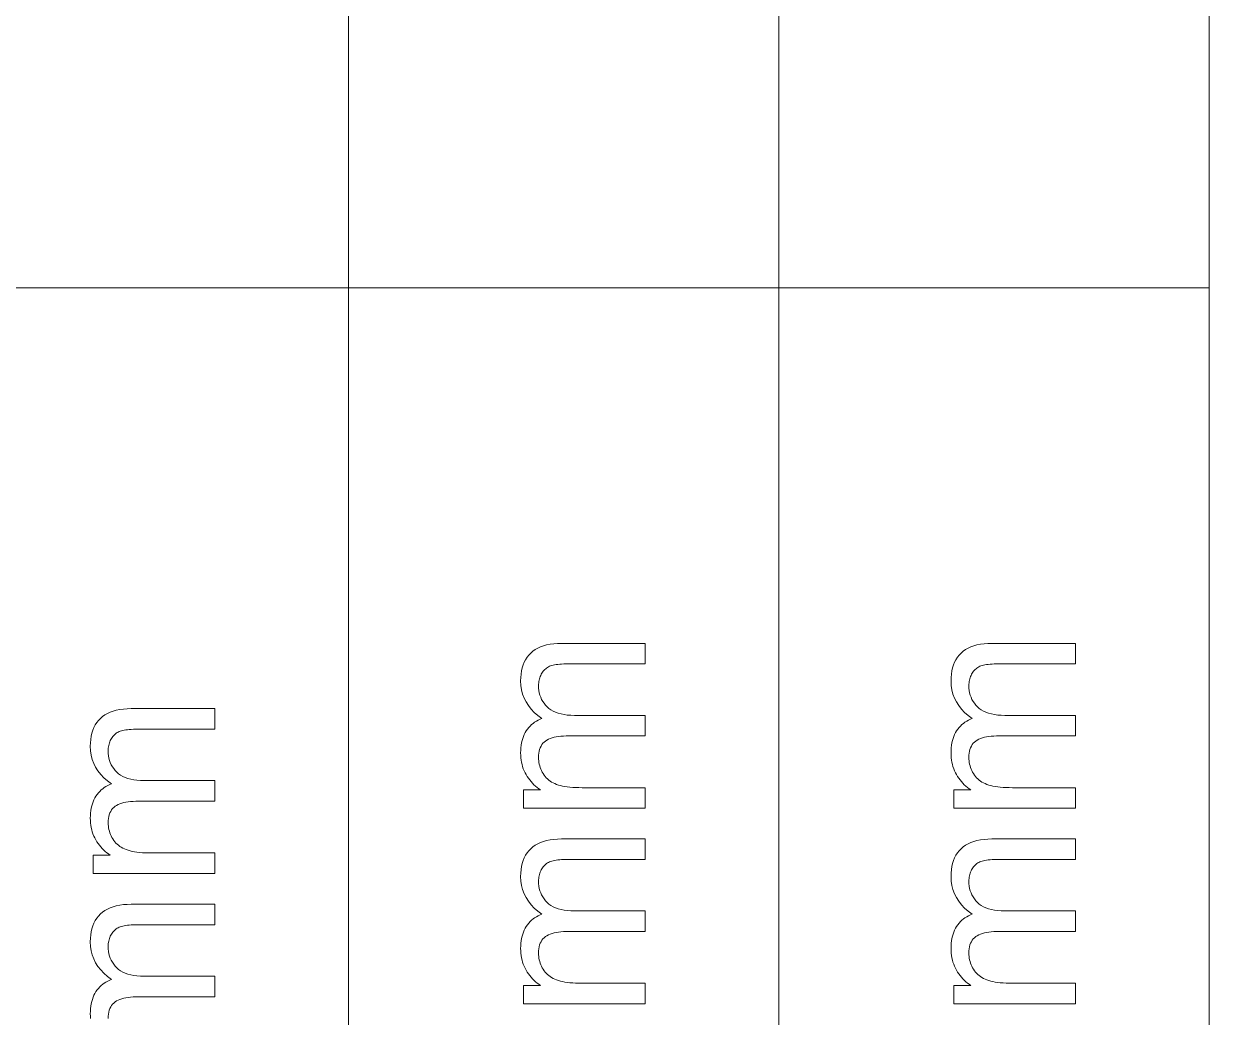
# Model space of a CAD drawing. Extents: x 23 to 417, y 3 to 294.
# Drawn here: x 223.7 to 230.76, y 20.88 to 26.79 of the extents above; entities that cross this region are included whole.
import ezdxf

# ---------------------------------------------------------------- set-up
doc = ezdxf.new("R2010")
doc.units = 0

msp = doc.modelspace()

# ---------------------------------------------------------------- linework, layer by layer
at = {"color": 7, "lineweight": 13}
for p, q in [((225.6362, 10.2218), (225.6362, 50.2218)), ((228.1969, 10.2218), (228.1969, 50.2218)), ((230.7576, 10.2218), (230.7576, 50.2218)), ((182.1041, 25.2218), (230.7576, 25.2218))]:
    msp.add_line(p, q, dxfattribs=at)
for points in [[(227.4008, 22.1256), (226.6764, 22.1256), (226.6764, 22.2354), (226.778, 22.2354), (226.7676, 22.2425), (226.7576, 22.25), (226.748, 22.2579), (226.7388, 22.2663), (226.73, 22.2752), (226.7217, 22.2844), (226.7138, 22.2942), (226.7062, 22.3044), (226.6991, 22.315), (226.6924, 22.3261), (226.6863, 22.3376), (226.6808, 22.3494), (226.6759, 22.3615), (226.6717, 22.3739), (226.6681, 22.3867), (226.6652, 22.3997), (226.663, 22.4131), (226.6613, 22.4268), (226.6604, 22.4408), (226.66, 22.4551), (226.6604, 22.4709), (226.6614, 22.4861), (226.6631, 22.5007), (226.6654, 22.5148), (226.6684, 22.5283), (226.6721, 22.5412), (226.6764, 22.5535), (226.6814, 22.5653), (226.6871, 22.5765), (226.6935, 22.5871), (226.7004, 22.597), (226.7079, 22.6064), (226.7159, 22.6152), (226.7245, 22.6234), (226.7335, 22.631), (226.7431, 22.6379), (226.7533, 22.6443), (226.764, 22.65), (226.7752, 22.6552), (226.7869, 22.6597), (226.7628, 22.6774), (226.7412, 22.6962), (226.7222, 22.7159), (226.7057, 22.7368), (226.6918, 22.7586), (226.6803, 22.7815), (226.6715, 22.8054), (226.6651, 22.8304), (226.6613, 22.8564), (226.66, 22.8834), (226.6606, 22.9045), (226.6624, 22.9246), (226.6654, 22.9436), (226.6696, 22.9617), (226.675, 22.9788), (226.6815, 22.9948), (226.6893, 23.0099), (226.6982, 23.024), (226.7084, 23.0371), (226.7197, 23.0492), (226.7323, 23.0602), (226.7462, 23.0701), (226.7613, 23.0788), (226.7778, 23.0863), (226.7955, 23.0927), (226.8146, 23.0979), (226.8349, 23.102), (226.8565, 23.1049), (226.8794, 23.1066), (226.9036, 23.1072), (227.4008, 23.1072), (227.4008, 22.9851), (226.9445, 22.9851), (226.9302, 22.985), (226.9167, 22.9846), (226.904, 22.984), (226.8922, 22.9832), (226.8811, 22.9821), (226.8709, 22.9808), (226.8616, 22.9792), (226.853, 22.9774), (226.8453, 22.9754), (226.8384, 22.9731), (226.8321, 22.9706), (226.826, 22.9676), (226.8201, 22.9642), (226.8145, 22.9605), (226.8092, 22.9563), (226.8041, 22.9518), (226.7992, 22.9469), (226.7946, 22.9416), (226.7903, 22.9359), (226.7862, 22.9298), (226.7825, 22.9234), (226.7791, 22.9168), (226.7762, 22.91), (226.7736, 22.903), (226.7714, 22.8957), (226.7696, 22.8882), (226.7682, 22.8805), (226.7672, 22.8726), (226.7666, 22.8645), (226.7664, 22.8562), (226.767, 22.8411), (226.7685, 22.8266), (226.771, 22.8126), (226.7746, 22.7992), (226.7792, 22.7862), (226.7847, 22.7738), (226.7914, 22.7619), (226.799, 22.7505), (226.8076, 22.7396), (226.8173, 22.7293), (226.828, 22.7197), (226.84, 22.7111), (226.8533, 22.7035), (226.8677, 22.697), (226.8833, 22.6914), (226.9002, 22.6869), (226.9183, 22.6833), (226.9377, 22.6808), (226.9582, 22.6793), (226.98, 22.6788), (227.4008, 22.6788), (227.4008, 22.556), (226.9302, 22.556), (226.9142, 22.5557), (226.8991, 22.5548), (226.8847, 22.5533), (226.8712, 22.5512), (226.8585, 22.5485), (226.8467, 22.5452), (226.8356, 22.5413), (226.8254, 22.5368), (226.816, 22.5317), (226.8074, 22.526), (226.7996, 22.5196), (226.7926, 22.5125), (226.7865, 22.5046), (226.7812, 22.4959), (226.7767, 22.4864), (226.773, 22.4762), (226.7701, 22.4653), (226.7681, 22.4535), (226.7669, 22.441), (226.7664, 22.4278), (226.7667, 22.4175), (226.7675, 22.4074), (226.7689, 22.3974), (226.7708, 22.3876), (226.7733, 22.3779), (226.7763, 22.3684), (226.7798, 22.359), (226.7839, 22.3498), (226.7886, 22.3408), (226.7937, 22.3319), (226.7995, 22.3234), (226.8057, 22.3153), (226.8124, 22.3077), (226.8196, 22.3006), (226.8273, 22.294), (226.8356, 22.2879), (226.8443, 22.2822), (226.8535, 22.277), (226.8633, 22.2724), (226.8736, 22.2682), (226.8845, 22.2644), (226.8964, 22.261), (226.9092, 22.2581), (226.923, 22.2555), (226.9377, 22.2533), (226.9533, 22.2515), (226.9698, 22.2502), (226.9873, 22.2492), (227.0057, 22.2486), (227.025, 22.2484), (227.4008, 22.2484)], [(229.9615, 22.1256), (229.2371, 22.1256), (229.2371, 22.2354), (229.3387, 22.2354), (229.3283, 22.2425), (229.3183, 22.25), (229.3087, 22.2579), (229.2995, 22.2663), (229.2907, 22.2752), (229.2824, 22.2844), (229.2745, 22.2942), (229.2669, 22.3044), (229.2598, 22.315), (229.2531, 22.3261), (229.247, 22.3376), (229.2415, 22.3494), (229.2366, 22.3615), (229.2324, 22.3739), (229.2288, 22.3867), (229.2259, 22.3997), (229.2237, 22.4131), (229.222, 22.4268), (229.2211, 22.4408), (229.2207, 22.4551), (229.2211, 22.4709), (229.2221, 22.4861), (229.2238, 22.5007), (229.2261, 22.5148), (229.2291, 22.5283), (229.2328, 22.5412), (229.2371, 22.5535), (229.2421, 22.5653), (229.2478, 22.5765), (229.2542, 22.5871), (229.2611, 22.597), (229.2686, 22.6064), (229.2766, 22.6152), (229.2852, 22.6234), (229.2942, 22.631), (229.3038, 22.6379), (229.314, 22.6443), (229.3247, 22.65), (229.3359, 22.6552), (229.3476, 22.6597), (229.3235, 22.6774), (229.3019, 22.6962), (229.2829, 22.7159), (229.2664, 22.7368), (229.2525, 22.7586), (229.241, 22.7815), (229.2322, 22.8054), (229.2258, 22.8304), (229.222, 22.8564), (229.2207, 22.8834), (229.2213, 22.9045), (229.2231, 22.9246), (229.2261, 22.9436), (229.2303, 22.9617), (229.2357, 22.9788), (229.2422, 22.9948), (229.25, 23.0099), (229.2589, 23.024), (229.2691, 23.0371), (229.2804, 23.0492), (229.293, 23.0602), (229.3069, 23.0701), (229.322, 23.0788), (229.3385, 23.0863), (229.3562, 23.0927), (229.3753, 23.0979), (229.3956, 23.102), (229.4172, 23.1049), (229.4401, 23.1066), (229.4643, 23.1072), (229.9615, 23.1072), (229.9615, 22.9851), (229.5052, 22.9851), (229.4909, 22.985), (229.4774, 22.9846), (229.4647, 22.984), (229.4529, 22.9832), (229.4418, 22.9821), (229.4316, 22.9808), (229.4223, 22.9792), (229.4137, 22.9774), (229.406, 22.9754), (229.3991, 22.9731), (229.3928, 22.9706), (229.3867, 22.9676), (229.3808, 22.9642), (229.3752, 22.9605), (229.3699, 22.9563), (229.3648, 22.9518), (229.3599, 22.9469), (229.3553, 22.9416), (229.351, 22.9359), (229.3469, 22.9298), (229.3432, 22.9234), (229.3398, 22.9168), (229.3369, 22.91), (229.3343, 22.903), (229.3321, 22.8957), (229.3303, 22.8882), (229.3289, 22.8805), (229.3279, 22.8726), (229.3273, 22.8645), (229.3271, 22.8562), (229.3277, 22.8411), (229.3292, 22.8266), (229.3317, 22.8126), (229.3353, 22.7992), (229.3399, 22.7862), (229.3454, 22.7738), (229.3521, 22.7619), (229.3597, 22.7505), (229.3683, 22.7396), (229.378, 22.7293), (229.3887, 22.7197), (229.4007, 22.7111), (229.414, 22.7035), (229.4284, 22.697), (229.444, 22.6914), (229.4609, 22.6869), (229.479, 22.6833), (229.4984, 22.6808), (229.5189, 22.6793), (229.5407, 22.6788), (229.9615, 22.6788), (229.9615, 22.556), (229.4909, 22.556), (229.4749, 22.5557), (229.4598, 22.5548), (229.4454, 22.5533), (229.4319, 22.5512), (229.4192, 22.5485), (229.4074, 22.5452), (229.3963, 22.5413), (229.3861, 22.5368), (229.3767, 22.5317), (229.3681, 22.526), (229.3603, 22.5196), (229.3533, 22.5125), (229.3472, 22.5046), (229.3419, 22.4959), (229.3374, 22.4864), (229.3337, 22.4762), (229.3308, 22.4653), (229.3288, 22.4535), (229.3276, 22.441), (229.3271, 22.4278), (229.3274, 22.4175), (229.3282, 22.4074), (229.3296, 22.3974), (229.3315, 22.3876), (229.334, 22.3779), (229.337, 22.3684), (229.3405, 22.359), (229.3446, 22.3498), (229.3493, 22.3408), (229.3544, 22.3319), (229.3602, 22.3234), (229.3664, 22.3153), (229.3731, 22.3077), (229.3803, 22.3006), (229.388, 22.294), (229.3963, 22.2879), (229.405, 22.2822), (229.4142, 22.277), (229.424, 22.2724), (229.4342, 22.2682), (229.4452, 22.2644), (229.4571, 22.261), (229.4699, 22.2581), (229.4837, 22.2555), (229.4984, 22.2533), (229.514, 22.2515), (229.5305, 22.2502), (229.548, 22.2492), (229.5664, 22.2486), (229.5857, 22.2484), (229.9615, 22.2484)], [(224.8401, 21.7371), (224.1157, 21.7371), (224.1157, 21.8469), (224.2173, 21.8469), (224.2069, 21.854), (224.1969, 21.8615), (224.1873, 21.8694), (224.1781, 21.8778), (224.1693, 21.8867), (224.161, 21.896), (224.153, 21.9057), (224.1455, 21.9159), (224.1384, 21.9266), (224.1317, 21.9377), (224.1256, 21.9491), (224.1201, 21.9609), (224.1152, 21.973), (224.111, 21.9855), (224.1074, 21.9982), (224.1045, 22.0113), (224.1022, 22.0246), (224.1006, 22.0383), (224.0997, 22.0523), (224.0993, 22.0666), (224.0997, 22.0824), (224.1007, 22.0976), (224.1023, 22.1123), (224.1047, 22.1263), (224.1077, 22.1398), (224.1114, 22.1527), (224.1157, 22.1651), (224.1207, 22.1768), (224.1264, 22.188), (224.1328, 22.1986), (224.1397, 22.2086), (224.1472, 22.218), (224.1552, 22.2267), (224.1637, 22.2349), (224.1728, 22.2425), (224.1824, 22.2495), (224.1926, 22.2558), (224.2033, 22.2616), (224.2145, 22.2667), (224.2262, 22.2712), (224.2021, 22.2889), (224.1805, 22.3077), (224.1615, 22.3275), (224.145, 22.3483), (224.131, 22.3701), (224.1196, 22.393), (224.1107, 22.417), (224.1044, 22.4419), (224.1006, 22.4679), (224.0993, 22.495), (224.0999, 22.516), (224.1017, 22.5361), (224.1047, 22.5551), (224.1089, 22.5732), (224.1142, 22.5903), (224.1208, 22.6064), (224.1286, 22.6215), (224.1375, 22.6355), (224.1477, 22.6486), (224.159, 22.6607), (224.1716, 22.6717), (224.1855, 22.6816), (224.2006, 22.6903), (224.2171, 22.6978), (224.2348, 22.7042), (224.2538, 22.7094), (224.2742, 22.7135), (224.2958, 22.7164), (224.3187, 22.7181), (224.3428, 22.7187), (224.8401, 22.7187), (224.8401, 22.5966), (224.3838, 22.5966), (224.3694, 22.5965), (224.356, 22.5961), (224.3433, 22.5955), (224.3314, 22.5947), (224.3204, 22.5936), (224.3102, 22.5923), (224.3009, 22.5908), (224.2923, 22.589), (224.2846, 22.5869), (224.2777, 22.5847), (224.2713, 22.5821), (224.2652, 22.5791), (224.2594, 22.5758), (224.2538, 22.572), (224.2485, 22.5679), (224.2434, 22.5633), (224.2385, 22.5584), (224.2339, 22.5531), (224.2296, 22.5474), (224.2255, 22.5414), (224.2218, 22.535), (224.2184, 22.5284), (224.2154, 22.5215), (224.2129, 22.5145), (224.2107, 22.5072), (224.2089, 22.4998), (224.2075, 22.4921), (224.2065, 22.4842), (224.2059, 22.476), (224.2057, 22.4677), (224.2063, 22.4527), (224.2078, 22.4382), (224.2103, 22.4242), (224.2139, 22.4107), (224.2184, 22.3978), (224.224, 22.3853), (224.2306, 22.3734), (224.2383, 22.362), (224.2469, 22.3512), (224.2566, 22.3408), (224.2673, 22.3312), (224.2793, 22.3226), (224.2925, 22.3151), (224.307, 22.3085), (224.3226, 22.3029), (224.3395, 22.2984), (224.3576, 22.2949), (224.3769, 22.2923), (224.3975, 22.2908), (224.4193, 22.2903), (224.8401, 22.2903), (224.8401, 22.1675), (224.3694, 22.1675), (224.3535, 22.1672), (224.3383, 22.1663), (224.324, 22.1648), (224.3105, 22.1627), (224.2978, 22.16), (224.2859, 22.1567), (224.2749, 22.1528), (224.2647, 22.1483), (224.2553, 22.1432), (224.2467, 22.1375), (224.2389, 22.1311), (224.2319, 22.124), (224.2258, 22.1161), (224.2205, 22.1074), (224.216, 22.098), (224.2123, 22.0878), (224.2094, 22.0768), (224.2074, 22.0651), (224.2061, 22.0526), (224.2057, 22.0393), (224.206, 22.029), (224.2068, 22.0189), (224.2082, 22.0089), (224.2101, 21.9991), (224.2126, 21.9894), (224.2156, 21.9799), (224.2191, 21.9706), (224.2232, 21.9614), (224.2278, 21.9523), (224.233, 21.9435), (224.2387, 21.9349), (224.2449, 21.9268), (224.2517, 21.9192), (224.2589, 21.9121), (224.2666, 21.9055), (224.2749, 21.8994), (224.2836, 21.8937), (224.2928, 21.8886), (224.3026, 21.8839), (224.3128, 21.8797), (224.3238, 21.8759), (224.3357, 21.8726), (224.3485, 21.8696), (224.3623, 21.867), (224.377, 21.8648), (224.3926, 21.8631), (224.4091, 21.8617), (224.4266, 21.8607), (224.4449, 21.8601), (224.4643, 21.8599), (224.8401, 21.8599)], [(227.4008, 20.9619), (226.6764, 20.9619), (226.6764, 21.0717), (226.778, 21.0717), (226.7676, 21.0788), (226.7576, 21.0862), (226.748, 21.0942), (226.7388, 21.1026), (226.73, 21.1114), (226.7217, 21.1207), (226.7138, 21.1305), (226.7062, 21.1407), (226.6991, 21.1513), (226.6924, 21.1624), (226.6863, 21.1739), (226.6808, 21.1857), (226.6759, 21.1978), (226.6717, 21.2102), (226.6681, 21.223), (226.6652, 21.236), (226.663, 21.2494), (226.6613, 21.2631), (226.6604, 21.277), (226.66, 21.2914), (226.6604, 21.3072), (226.6614, 21.3224), (226.6631, 21.337), (226.6654, 21.3511), (226.6684, 21.3646), (226.6721, 21.3775), (226.6764, 21.3898), (226.6814, 21.4016), (226.6871, 21.4128), (226.6935, 21.4233), (226.7004, 21.4333), (226.7079, 21.4427), (226.7159, 21.4515), (226.7245, 21.4597), (226.7335, 21.4673), (226.7431, 21.4742), (226.7533, 21.4806), (226.764, 21.4863), (226.7752, 21.4915), (226.7869, 21.496), (226.7628, 21.5137), (226.7412, 21.5324), (226.7222, 21.5522), (226.7057, 21.573), (226.6918, 21.5949), (226.6803, 21.6178), (226.6715, 21.6417), (226.6651, 21.6667), (226.6613, 21.6927), (226.66, 21.7197), (226.6606, 21.7408), (226.6624, 21.7608), (226.6654, 21.7799), (226.6696, 21.798), (226.675, 21.8151), (226.6815, 21.8311), (226.6893, 21.8462), (226.6982, 21.8603), (226.7084, 21.8734), (226.7197, 21.8855), (226.7323, 21.8965), (226.7462, 21.9064), (226.7613, 21.9151), (226.7778, 21.9226), (226.7955, 21.929), (226.8146, 21.9342), (226.8349, 21.9382), (226.8565, 21.9411), (226.8794, 21.9429), (226.9036, 21.9435), (227.4008, 21.9435), (227.4008, 21.8214), (226.9445, 21.8214), (226.9302, 21.8212), (226.9167, 21.8209), (226.904, 21.8203), (226.8922, 21.8195), (226.8811, 21.8184), (226.8709, 21.8171), (226.8616, 21.8155), (226.853, 21.8137), (226.8453, 21.8117), (226.8384, 21.8094), (226.8321, 21.8068), (226.826, 21.8039), (226.8201, 21.8005), (226.8145, 21.7968), (226.8092, 21.7926), (226.8041, 21.7881), (226.7992, 21.7832), (226.7946, 21.7779), (226.7903, 21.7722), (226.7862, 21.7661), (226.7825, 21.7597), (226.7791, 21.7531), (226.7762, 21.7463), (226.7736, 21.7393), (226.7714, 21.732), (226.7696, 21.7245), (226.7682, 21.7168), (226.7672, 21.7089), (226.7666, 21.7008), (226.7664, 21.6924), (226.767, 21.6774), (226.7685, 21.6629), (226.771, 21.6489), (226.7746, 21.6355), (226.7792, 21.6225), (226.7847, 21.6101), (226.7914, 21.5982), (226.799, 21.5868), (226.8076, 21.5759), (226.8173, 21.5656), (226.828, 21.556), (226.84, 21.5474), (226.8533, 21.5398), (226.8677, 21.5333), (226.8833, 21.5277), (226.9002, 21.5232), (226.9183, 21.5196), (226.9377, 21.5171), (226.9582, 21.5156), (226.98, 21.5151), (227.4008, 21.5151), (227.4008, 21.3923), (226.9302, 21.3923), (226.9142, 21.392), (226.8991, 21.3911), (226.8847, 21.3896), (226.8712, 21.3875), (226.8585, 21.3848), (226.8467, 21.3815), (226.8356, 21.3776), (226.8254, 21.3731), (226.816, 21.368), (226.8074, 21.3623), (226.7996, 21.3559), (226.7926, 21.3488), (226.7865, 21.3408), (226.7812, 21.3322), (226.7767, 21.3227), (226.773, 21.3125), (226.7701, 21.3016), (226.7681, 21.2898), (226.7669, 21.2773), (226.7664, 21.2641), (226.7667, 21.2538), (226.7675, 21.2436), (226.7689, 21.2337), (226.7708, 21.2238), (226.7733, 21.2142), (226.7763, 21.2047), (226.7798, 21.1953), (226.7839, 21.1861), (226.7886, 21.1771), (226.7937, 21.1682), (226.7995, 21.1597), (226.8057, 21.1516), (226.8124, 21.144), (226.8196, 21.1369), (226.8273, 21.1303), (226.8356, 21.1241), (226.8443, 21.1185), (226.8535, 21.1133), (226.8633, 21.1086), (226.8736, 21.1044), (226.8845, 21.1007), (226.8964, 21.0973), (226.9092, 21.0944), (226.923, 21.0918), (226.9377, 21.0896), (226.9533, 21.0878), (226.9698, 21.0864), (226.9873, 21.0855), (227.0057, 21.0849), (227.025, 21.0847), (227.4008, 21.0847)], [(229.9615, 20.9619), (229.2371, 20.9619), (229.2371, 21.0717), (229.3387, 21.0717), (229.3283, 21.0788), (229.3183, 21.0863), (229.3087, 21.0942), (229.2995, 21.1026), (229.2907, 21.1114), (229.2824, 21.1207), (229.2745, 21.1305), (229.2669, 21.1407), (229.2598, 21.1513), (229.2531, 21.1624), (229.247, 21.1739), (229.2415, 21.1857), (229.2366, 21.1978), (229.2324, 21.2102), (229.2288, 21.223), (229.2259, 21.236), (229.2237, 21.2494), (229.222, 21.2631), (229.2211, 21.277), (229.2207, 21.2914), (229.2211, 21.3072), (229.2221, 21.3224), (229.2238, 21.337), (229.2261, 21.3511), (229.2291, 21.3646), (229.2328, 21.3775), (229.2371, 21.3898), (229.2421, 21.4016), (229.2478, 21.4128), (229.2542, 21.4233), (229.2611, 21.4333), (229.2686, 21.4427), (229.2766, 21.4515), (229.2852, 21.4597), (229.2942, 21.4673), (229.3038, 21.4742), (229.314, 21.4806), (229.3247, 21.4863), (229.3359, 21.4915), (229.3476, 21.496), (229.3235, 21.5137), (229.3019, 21.5324), (229.2829, 21.5522), (229.2664, 21.573), (229.2525, 21.5949), (229.241, 21.6178), (229.2322, 21.6417), (229.2258, 21.6667), (229.222, 21.6927), (229.2207, 21.7197), (229.2213, 21.7408), (229.2231, 21.7608), (229.2261, 21.7799), (229.2303, 21.798), (229.2357, 21.8151), (229.2422, 21.8311), (229.25, 21.8462), (229.2589, 21.8603), (229.2691, 21.8734), (229.2804, 21.8855), (229.293, 21.8965), (229.3069, 21.9064), (229.322, 21.9151), (229.3385, 21.9226), (229.3562, 21.929), (229.3753, 21.9342), (229.3956, 21.9382), (229.4172, 21.9411), (229.4401, 21.9429), (229.4643, 21.9435), (229.9615, 21.9435), (229.9615, 21.8214), (229.5052, 21.8214), (229.4909, 21.8212), (229.4774, 21.8209), (229.4647, 21.8203), (229.4529, 21.8195), (229.4418, 21.8184), (229.4316, 21.8171), (229.4223, 21.8155), (229.4137, 21.8137), (229.406, 21.8117), (229.3991, 21.8094), (229.3928, 21.8068), (229.3867, 21.8039), (229.3808, 21.8005), (229.3752, 21.7968), (229.3699, 21.7926), (229.3648, 21.7881), (229.3599, 21.7832), (229.3553, 21.7779), (229.351, 21.7722), (229.3469, 21.7661), (229.3432, 21.7597), (229.3398, 21.7531), (229.3369, 21.7463), (229.3343, 21.7393), (229.3321, 21.732), (229.3303, 21.7245), (229.3289, 21.7168), (229.3279, 21.7089), (229.3273, 21.7008), (229.3271, 21.6924), (229.3277, 21.6774), (229.3292, 21.6629), (229.3317, 21.6489), (229.3353, 21.6355), (229.3399, 21.6225), (229.3454, 21.6101), (229.3521, 21.5982), (229.3597, 21.5868), (229.3683, 21.5759), (229.378, 21.5656), (229.3887, 21.556), (229.4007, 21.5474), (229.414, 21.5398), (229.4284, 21.5333), (229.444, 21.5277), (229.4609, 21.5232), (229.479, 21.5196), (229.4984, 21.5171), (229.5189, 21.5156), (229.5407, 21.5151), (229.9615, 21.5151), (229.9615, 21.3923), (229.4909, 21.3923), (229.4749, 21.392), (229.4598, 21.3911), (229.4454, 21.3896), (229.4319, 21.3875), (229.4192, 21.3848), (229.4074, 21.3815), (229.3963, 21.3776), (229.3861, 21.3731), (229.3767, 21.368), (229.3681, 21.3623), (229.3603, 21.3559), (229.3533, 21.3488), (229.3472, 21.3408), (229.3419, 21.3322), (229.3374, 21.3227), (229.3337, 21.3125), (229.3308, 21.3016), (229.3288, 21.2898), (229.3276, 21.2773), (229.3271, 21.2641), (229.3274, 21.2538), (229.3282, 21.2436), (229.3296, 21.2337), (229.3315, 21.2238), (229.334, 21.2142), (229.337, 21.2047), (229.3405, 21.1953), (229.3446, 21.1861), (229.3493, 21.1771), (229.3544, 21.1682), (229.3602, 21.1597), (229.3664, 21.1516), (229.3731, 21.144), (229.3803, 21.1369), (229.388, 21.1303), (229.3963, 21.1241), (229.405, 21.1185), (229.4142, 21.1133), (229.424, 21.1086), (229.4342, 21.1044), (229.4452, 21.1007), (229.4571, 21.0973), (229.4699, 21.0944), (229.4837, 21.0918), (229.4984, 21.0896), (229.514, 21.0878), (229.5305, 21.0864), (229.548, 21.0855), (229.5664, 21.0849), (229.5857, 21.0847), (229.9615, 21.0847)]]:
    msp.add_lwpolyline(points, close=True, dxfattribs=at)
msp.add_lwpolyline([(224.1006, 20.8746), (224.0997, 20.8886), (224.0993, 20.9029), (224.0997, 20.9187), (224.1007, 20.9339), (224.1023, 20.9486), (224.1047, 20.9626), (224.1077, 20.9761), (224.1114, 20.989), (224.1157, 21.0014), (224.1207, 21.0131), (224.1264, 21.0243), (224.1328, 21.0349), (224.1397, 21.0449), (224.1472, 21.0543), (224.1552, 21.063), (224.1637, 21.0712), (224.1728, 21.0788), (224.1824, 21.0857), (224.1926, 21.0921), (224.2033, 21.0978), (224.2145, 21.103), (224.2262, 21.1075), (224.2021, 21.1252), (224.1805, 21.144), (224.1615, 21.1638), (224.145, 21.1846), (224.131, 21.2064), (224.1196, 21.2293), (224.1107, 21.2532), (224.1044, 21.2782), (224.1006, 21.3042), (224.0993, 21.3313), (224.0999, 21.3523), (224.1017, 21.3724), (224.1047, 21.3914), (224.1089, 21.4095), (224.1142, 21.4266), (224.1208, 21.4427), (224.1286, 21.4577), (224.1375, 21.4718), (224.1477, 21.4849), (224.159, 21.497), (224.1716, 21.508), (224.1855, 21.5179), (224.2006, 21.5266), (224.2171, 21.5341), (224.2348, 21.5405), (224.2538, 21.5457), (224.2742, 21.5498), (224.2958, 21.5527), (224.3187, 21.5544), (224.3428, 21.555), (224.8401, 21.555), (224.8401, 21.4329), (224.3838, 21.4329), (224.3694, 21.4328), (224.356, 21.4324), (224.3433, 21.4318), (224.3314, 21.431), (224.3204, 21.4299), (224.3102, 21.4286), (224.3009, 21.427), (224.2923, 21.4253), (224.2846, 21.4232), (224.2777, 21.421), (224.2713, 21.4184), (224.2652, 21.4154), (224.2594, 21.412), (224.2538, 21.4083), (224.2485, 21.4042), (224.2434, 21.3996), (224.2385, 21.3947), (224.2339, 21.3894), (224.2296, 21.3837), (224.2255, 21.3776), (224.2218, 21.3713), (224.2184, 21.3647), (224.2154, 21.3578), (224.2129, 21.3508), (224.2107, 21.3435), (224.2089, 21.3361), (224.2075, 21.3284), (224.2065, 21.3204), (224.2059, 21.3123), (224.2057, 21.304), (224.2063, 21.2889), (224.2078, 21.2744), (224.2103, 21.2605), (224.2139, 21.247), (224.2184, 21.2341), (224.224, 21.2216), (224.2306, 21.2097), (224.2383, 21.1983), (224.2469, 21.1874), (224.2566, 21.1771), (224.2673, 21.1675), (224.2793, 21.1589), (224.2925, 21.1514), (224.307, 21.1448), (224.3226, 21.1392), (224.3395, 21.1347), (224.3576, 21.1312), (224.3769, 21.1286), (224.3975, 21.1271), (224.4193, 21.1266), (224.8401, 21.1266), (224.8401, 21.0038), (224.3694, 21.0038), (224.3535, 21.0035), (224.3383, 21.0026), (224.324, 21.0011), (224.3105, 20.999), (224.2978, 20.9963), (224.2859, 20.993), (224.2749, 20.9891), (224.2647, 20.9846), (224.2553, 20.9795), (224.2467, 20.9738), (224.2389, 20.9674), (224.2319, 20.9603), (224.2258, 20.9524), (224.2205, 20.9437), (224.216, 20.9343), (224.2123, 20.9241), (224.2094, 20.9131), (224.2074, 20.9014), (224.2061, 20.8889), (224.2057, 20.8756)], dxfattribs=at)

doc.saveas('drawing.dxf')
